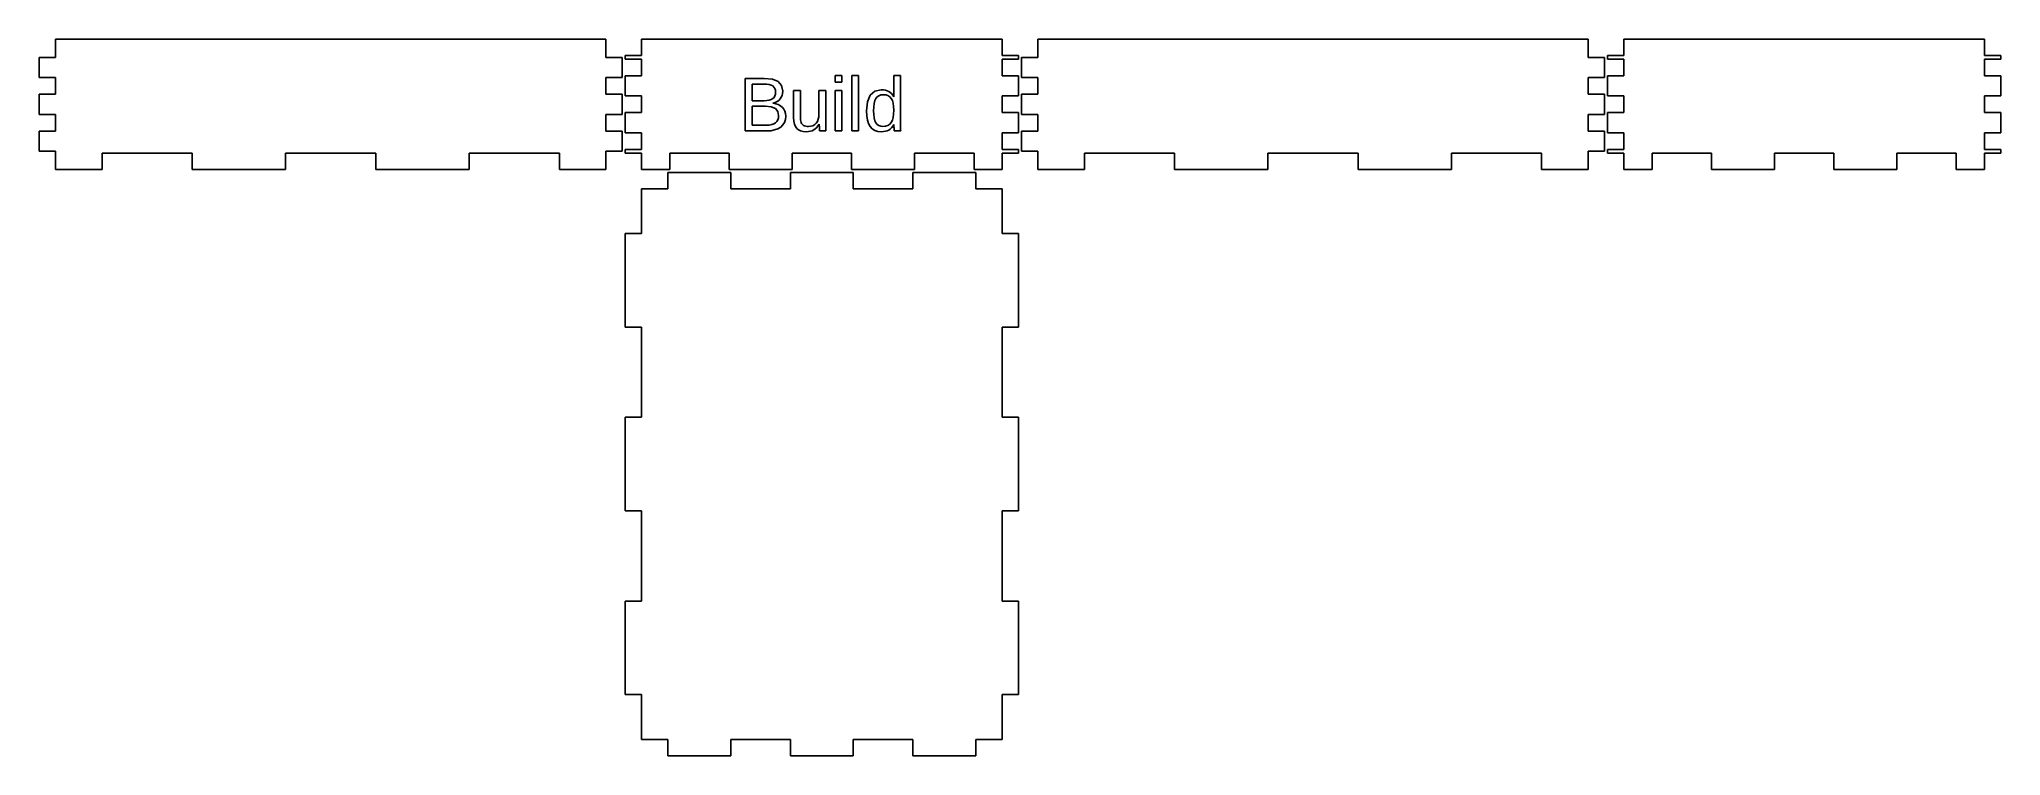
# Model space of a CAD drawing. Header units: metres. Extents: x -128 to 193, y -165 to -48.
import ezdxf

# ---------------------------------------------------------------- set-up
doc = ezdxf.new("R2010")
doc.units = ezdxf.units.M

msp = doc.modelspace()

# ---------------------------------------------------------------- linework, layer by layer
for p, q in [((-35.285, -47.625), (-125.215, -47.625)), ((-125.215, -47.625), (-125.215, -50.61)), ((-35.285, -50.61), (-35.285, -47.625)), ((29.465, -47.625), (-29.465, -47.625)), ((-29.465, -47.625), (-29.465, -50.285)), ((29.465, -50.285), (29.465, -47.625)), ((125.215, -47.625), (35.285, -47.625)), ((35.285, -47.625), (35.285, -50.61)), ((125.215, -50.61), (125.215, -47.625)), ((189.965, -47.625), (131.035, -47.625)), ((131.035, -47.625), (131.035, -50.285)), ((189.965, -50.285), (189.965, -47.625)), ((-125.215, -50.61), (-127.875, -50.61)), ((-127.875, -50.61), (-127.875, -53.89)), ((-32.625, -50.61), (-35.285, -50.61)), ((-32.625, -53.89), (-32.625, -50.61)), ((-29.465, -50.285), (-32.125, -50.285)), ((-32.125, -50.285), (-32.125, -50.89)), ((-32.125, -50.89), (-29.465, -50.89)), ((-29.465, -50.89), (-29.465, -53.61)), ((32.125, -50.285), (29.465, -50.285)), ((29.465, -53.61), (29.465, -50.89)), ((29.465, -50.89), (32.125, -50.89)), ((32.125, -50.89), (32.125, -50.285)), ((35.285, -50.61), (32.625, -50.61)), ((32.625, -50.61), (32.625, -53.89)), ((127.875, -50.61), (125.215, -50.61)), ((127.875, -53.89), (127.875, -50.61)), ((131.035, -50.285), (128.375, -50.285)), ((128.375, -50.285), (128.375, -50.89)), ((128.375, -50.89), (131.035, -50.89)), ((131.035, -50.89), (131.035, -53.61)), ((192.625, -50.285), (189.965, -50.285)), ((189.965, -53.61), (189.965, -50.89)), ((189.965, -50.89), (192.625, -50.89)), ((192.625, -50.89), (192.625, -50.285)), ((-127.875, -53.89), (-125.215, -53.89)), ((-125.215, -53.89), (-125.215, -56.61)), ((-35.285, -56.61), (-35.285, -53.89)), ((-35.285, -53.89), (-32.625, -53.89)), ((-29.465, -53.61), (-32.125, -53.61)), ((-32.125, -53.61), (-32.125, -56.89)), ((-12.5278, -62.5938), (-12.5278, -54.0178)), ((-12.5278, -54.0178), (-9.40877, -54.0178)), ((-9.40877, -54.0178), (-8.08708, -54.1479)), ((-8.08708, -54.1479), (-7.14302, -54.5385)), ((2.18544, -54.6178), (2.18544, -53.5698)), ((2.18544, -53.5698), (3.28244, -53.5698)), ((3.28244, -53.5698), (3.28244, -54.6178)), ((4.89944, -62.5938), (4.89944, -53.5698)), ((4.89944, -53.5698), (5.99644, -53.5698)), ((5.99644, -53.5698), (5.99644, -62.5938)), ((11.7505, -56.2878), (11.7505, -53.5698)), ((11.7505, -53.5698), (12.8475, -53.5698)), ((12.8475, -53.5698), (12.8475, -61.2377)), ((32.125, -53.61), (29.465, -53.61)), ((32.125, -56.89), (32.125, -53.61)), ((32.625, -53.89), (35.285, -53.89)), ((35.285, -53.89), (35.285, -56.61)), ((125.215, -56.61), (125.215, -53.89)), ((125.215, -53.89), (127.875, -53.89)), ((131.035, -53.61), (128.375, -53.61)), ((128.375, -53.61), (128.375, -56.89)), ((192.625, -53.61), (189.965, -53.61)), ((192.625, -56.89), (192.625, -53.61)), ((-125.215, -56.61), (-127.875, -56.61)), ((-127.875, -56.61), (-127.875, -59.89)), ((-32.625, -56.61), (-35.285, -56.61)), ((-32.625, -59.89), (-32.625, -56.61)), ((-32.125, -56.89), (-29.465, -56.89)), ((-29.465, -56.89), (-29.465, -59.61)), ((-9.40877, -54.9498), (-11.3638, -54.9498)), ((-11.3638, -54.9498), (-11.3638, -57.6658)), ((-11.3638, -57.6658), (-9.40877, -57.6658)), ((-8.98489, -54.9684), (-9.40877, -54.9498)), ((-9.40877, -57.6658), (-8.97272, -57.6439)), ((-8.61427, -55.0245), (-8.98489, -54.9684)), ((-8.97272, -57.6439), (-8.59552, -57.5783)), ((-8.29691, -55.118), (-8.61427, -55.0245)), ((-8.59552, -57.5783), (-8.27721, -57.4689)), ((-8.03278, -55.2488), (-8.29691, -55.118)), ((-8.27721, -57.4689), (-8.01778, -57.3158)), ((-7.82497, -55.4225), (-8.03278, -55.2488)), ((-8.01778, -57.3158), (-7.81653, -57.1173)), ((-7.67653, -55.6458), (-7.82497, -55.4225)), ((-7.81653, -57.1173), (-7.67278, -56.872)), ((-7.58746, -55.9185), (-7.67653, -55.6458)), ((-7.67278, -56.872), (-7.58652, -56.5798)), ((-7.55777, -56.2408), (-7.58746, -55.9185)), ((-7.58652, -56.5798), (-7.55777, -56.2408)), ((-7.04984, -57.617), (-7.32903, -57.8118)), ((-7.14302, -54.5385), (-6.57658, -55.1894)), ((-6.81477, -57.3798), (-7.04984, -57.617)), ((-6.62796, -57.1056), (-6.81477, -57.3798)), ((-6.49452, -56.801), (-6.62796, -57.1056)), ((-6.57658, -55.1894), (-6.38777, -56.1008)), ((-6.41446, -56.4661), (-6.49452, -56.801)), ((-6.38777, -56.1008), (-6.41446, -56.4661)), ((-4.61487, -60.3987), (-4.61487, -56.0018)), ((-4.61487, -56.0018), (-3.51187, -56.0018)), ((-3.51187, -56.0018), (-3.51187, -60.1857)), ((-0.46786, -59.8257), (-0.46786, -56.0018)), ((-0.46786, -56.0018), (0.62811, -56.0018)), ((0.62811, -56.0018), (0.62811, -61.1867)), ((3.28244, -54.6178), (2.18544, -54.6178)), ((2.18544, -62.5938), (2.18544, -56.0018)), ((2.18544, -56.0018), (3.28244, -56.0018)), ((3.28244, -56.0018), (3.28244, -62.5938)), ((7.44527, -57.8172), (7.89771, -56.7375)), ((7.89771, -56.7375), (8.65176, -56.0897)), ((8.65233, -57.6526), (8.53795, -58.1033)), ((8.65176, -56.0897), (9.70746, -55.8738)), ((8.81245, -57.2978), (8.65233, -57.6526)), ((9.02402, -57.0291), (8.81245, -57.2978)), ((9.29271, -56.8373), (9.02402, -57.0291)), ((9.61852, -56.7221), (9.29271, -56.8373)), ((10.0014, -56.6838), (9.61852, -56.7221)), ((9.70746, -55.8738), (10.0649, -55.8909)), ((10.4274, -56.7219), (10.0014, -56.6838)), ((10.0649, -55.8909), (10.3912, -55.9425)), ((10.3912, -55.9425), (10.6864, -56.0284)), ((10.7912, -56.8365), (10.4274, -56.7219)), ((10.6864, -56.0284), (10.9505, -56.1488)), ((11.0929, -57.0275), (10.7912, -56.8365)), ((10.9505, -56.1488), (11.1868, -56.306)), ((11.3325, -57.2948), (11.0929, -57.0275)), ((11.1868, -56.306), (11.399, -56.5038)), ((11.5153, -57.6437), (11.3325, -57.2948)), ((11.399, -56.5038), (11.5868, -56.742)), ((11.646, -58.0805), (11.5153, -57.6437)), ((11.5868, -56.742), (11.7505, -57.0208)), ((11.7625, -57.0208), (11.7505, -56.2878)), ((11.7505, -57.0208), (11.7625, -57.0208)), ((29.465, -59.61), (29.465, -56.89)), ((29.465, -56.89), (32.125, -56.89)), ((35.285, -56.61), (32.625, -56.61)), ((32.625, -56.61), (32.625, -59.89)), ((127.875, -56.61), (125.215, -56.61)), ((127.875, -59.89), (127.875, -56.61)), ((128.375, -56.89), (131.035, -56.89)), ((131.035, -56.89), (131.035, -59.61)), ((189.965, -59.61), (189.965, -56.89)), ((189.965, -56.89), (192.625, -56.89)), ((-127.875, -59.89), (-125.215, -59.89)), ((-125.215, -59.89), (-125.215, -62.61)), ((-35.285, -62.61), (-35.285, -59.89)), ((-35.285, -59.89), (-32.625, -59.89)), ((-29.465, -59.61), (-32.125, -59.61)), ((-32.125, -59.61), (-32.125, -62.89)), ((-9.19577, -58.5737), (-11.3638, -58.5737)), ((-11.3638, -58.5737), (-11.3638, -61.6617)), ((-8.26346, -58.6684), (-9.19577, -58.5737)), ((-7.59752, -58.9522), (-8.26346, -58.6684)), ((-7.65234, -57.964), (-8.01978, -58.0738)), ((-8.01978, -58.0738), (-7.53758, -58.1623)), ((-7.32903, -57.8118), (-7.65234, -57.964)), ((-7.19797, -59.4254), (-7.59752, -58.9522)), ((-7.53758, -58.1623), (-7.11403, -58.306)), ((-7.33871, -61.0449), (-7.18652, -60.7745)), ((-7.06477, -60.0877), (-7.19797, -59.4254)), ((-7.18652, -60.7745), (-7.09521, -60.4554)), ((-7.11403, -58.306), (-6.74908, -58.5048)), ((-7.09521, -60.4554), (-7.06477, -60.0877)), ((-6.74908, -58.5048), (-6.44278, -58.7587)), ((-6.44278, -58.7587), (-6.20039, -59.0582)), ((-6.20039, -59.0582), (-6.02727, -59.3947)), ((-5.94096, -60.719), (-6.09752, -61.1957)), ((-6.02727, -59.3947), (-5.9234, -59.7682)), ((-5.88878, -60.1787), (-5.94096, -60.719)), ((-5.9234, -59.7682), (-5.88878, -60.1787)), ((-4.58362, -60.9767), (-4.61487, -60.3987)), ((-3.51187, -60.1857), (-3.50394, -60.4935)), ((-3.50394, -60.4935), (-3.48012, -60.7647)), ((-3.48012, -60.7647), (-3.44043, -60.9995)), ((-0.72324, -61.034), (-0.58136, -60.6837)), ((-0.58136, -60.6837), (-0.49625, -60.281)), ((-0.49625, -60.281), (-0.46786, -59.8257)), ((7.29445, -59.3287), (7.44527, -57.8172)), ((7.33101, -60.1287), (7.29445, -59.3287)), ((7.4407, -60.8205), (7.33101, -60.1287)), ((7.62352, -61.4042), (7.4407, -60.8205)), ((8.46933, -58.6496), (8.44646, -59.2917)), ((8.44646, -59.2917), (8.46915, -59.9356)), ((8.46915, -59.9356), (8.5372, -60.481)), ((8.53795, -58.1033), (8.46933, -58.6496)), ((8.5372, -60.481), (8.65063, -60.9281)), ((11.3325, -61.2277), (11.5153, -60.8591)), ((11.5153, -60.8591), (11.646, -60.4012)), ((11.7243, -58.6052), (11.646, -58.0805)), ((11.646, -60.4012), (11.7243, -59.8541)), ((11.7505, -59.2177), (11.7243, -58.6052)), ((11.7243, -59.8541), (11.7505, -59.2177)), ((32.125, -59.61), (29.465, -59.61)), ((32.125, -62.89), (32.125, -59.61)), ((32.625, -59.89), (35.285, -59.89)), ((35.285, -59.89), (35.285, -62.61)), ((125.215, -62.61), (125.215, -59.89)), ((125.215, -59.89), (127.875, -59.89)), ((131.035, -59.61), (128.375, -59.61)), ((128.375, -59.61), (128.375, -62.89)), ((192.625, -59.61), (189.965, -59.61)), ((192.625, -62.89), (192.625, -59.61)), ((-125.215, -62.61), (-127.875, -62.61)), ((-127.875, -62.61), (-127.875, -65.89)), ((-32.625, -62.61), (-35.285, -62.61)), ((-32.625, -65.89), (-32.625, -62.61)), ((-32.125, -62.89), (-29.465, -62.89)), ((-29.465, -62.89), (-29.465, -65.61)), ((-9.04378, -62.5938), (-12.5278, -62.5938)), ((-11.3638, -61.6617), (-9.10477, -61.6617)), ((-9.10477, -61.6617), (-8.60796, -61.6371)), ((-8.34152, -62.5541), (-9.04378, -62.5938)), ((-8.60796, -61.6371), (-8.18352, -61.563)), ((-7.72078, -62.435), (-8.34152, -62.5541)), ((-8.18352, -61.563), (-7.83147, -61.4396)), ((-7.83147, -61.4396), (-7.55177, -61.2667)), ((-7.18152, -62.2366), (-7.72078, -62.435)), ((-7.55177, -61.2667), (-7.33871, -61.0449)), ((-6.72377, -61.9587), (-7.18152, -62.2366)), ((-6.35846, -61.609), (-6.72377, -61.9587)), ((-6.09752, -61.1957), (-6.35846, -61.609)), ((-4.48987, -61.4667), (-4.58362, -60.9767)), ((-4.33362, -61.8687), (-4.48987, -61.4667)), ((-4.11487, -62.1827), (-4.33362, -61.8687)), ((-3.82867, -62.4185), (-4.11487, -62.1827)), ((-3.47012, -62.587), (-3.82867, -62.4185)), ((-3.03918, -62.688), (-3.47012, -62.587)), ((-3.44043, -60.9995), (-3.38487, -61.1977)), ((-3.38487, -61.1977), (-3.31194, -61.3652)), ((-3.31194, -61.3652), (-3.22012, -61.5075)), ((-3.22012, -61.5075), (-3.10944, -61.6247)), ((-3.10944, -61.6247), (-2.97987, -61.7167)), ((-2.53587, -62.7217), (-3.03918, -62.688)), ((-2.97987, -61.7167), (-2.82411, -61.7859)), ((-2.82411, -61.7859), (-2.63586, -61.8352)), ((-2.63586, -61.8352), (-2.41512, -61.8649)), ((-2.18387, -62.7041), (-2.53587, -62.7217)), ((-2.41512, -61.8649), (-2.16187, -61.8747)), ((-1.86186, -62.651), (-2.18387, -62.7041)), ((-2.16187, -61.8747), (-1.78961, -61.8408)), ((-1.56987, -62.5626), (-1.86186, -62.651)), ((-1.78961, -61.8408), (-1.45886, -61.739)), ((-1.30786, -62.4387), (-1.56987, -62.5626)), ((-1.45886, -61.739), (-1.16962, -61.5693)), ((-1.06824, -62.2719), (-1.30786, -62.4387)), ((-1.16962, -61.5693), (-0.92188, -61.3317)), ((-0.84337, -62.0552), (-1.06824, -62.2719)), ((-0.92188, -61.3317), (-0.72324, -61.034)), ((-0.63324, -61.7889), (-0.84337, -62.0552)), ((-0.43787, -61.4727), (-0.63324, -61.7889)), ((-0.41986, -61.4727), (-0.43787, -61.4727)), ((-0.40355, -62.0191), (-0.41986, -61.4727)), ((-0.37712, -62.538), (-0.40355, -62.0191)), ((-0.37087, -62.5938), (-0.37712, -62.538)), ((0.66512, -62.5938), (-0.37087, -62.5938)), ((0.62811, -61.1867), (0.63043, -61.7063)), ((0.63043, -61.7063), (0.63738, -62.114)), ((0.63738, -62.114), (0.64893, -62.4098)), ((0.64893, -62.4098), (0.66512, -62.5938)), ((3.28244, -62.5938), (2.18544, -62.5938)), ((5.99644, -62.5938), (4.89944, -62.5938)), ((7.87946, -61.8797), (7.62352, -61.4042)), ((8.21307, -62.2481), (7.87946, -61.8797)), ((8.62895, -62.5112), (8.21307, -62.2481)), ((9.12708, -62.6691), (8.62895, -62.5112)), ((8.65063, -60.9281), (8.80945, -61.2767)), ((8.80945, -61.2767), (9.01933, -61.5384)), ((9.01933, -61.5384), (9.28595, -61.7252)), ((9.70746, -62.7217), (9.12708, -62.6691)), ((9.28595, -61.7252), (9.60933, -61.8374)), ((9.60933, -61.8374), (9.98946, -61.8747)), ((10.0625, -62.7046), (9.70746, -62.7217)), ((9.98946, -61.8747), (10.4206, -61.8343)), ((10.3875, -62.6532), (10.0625, -62.7046)), ((10.6824, -62.5676), (10.3875, -62.6532)), ((10.4206, -61.8343), (10.7882, -61.713)), ((10.9474, -62.4477), (10.6824, -62.5676)), ((10.7882, -61.713), (11.0921, -61.5108)), ((11.1851, -62.2877), (10.9474, -62.4477)), ((11.0921, -61.5108), (11.3325, -61.2277)), ((11.3982, -62.0827), (11.1851, -62.2877)), ((11.5866, -61.8327), (11.3982, -62.0827)), ((11.7505, -61.5377), (11.5866, -61.8327)), ((11.7745, -61.5377), (11.7505, -61.5377)), ((11.7758, -61.6713), (11.7745, -61.5377)), ((11.7797, -61.817), (11.7758, -61.6713)), ((11.7863, -61.9748), (11.7797, -61.817)), ((11.7955, -62.1447), (11.7863, -61.9748)), ((11.8165, -62.433), (11.7955, -62.1447)), ((11.8262, -62.5293), (11.8165, -62.433)), ((11.8354, -62.5938), (11.8262, -62.5293)), ((12.8835, -62.5938), (11.8354, -62.5938)), ((12.8475, -61.2377), (12.8497, -61.708)), ((12.8497, -61.708), (12.8565, -62.0907)), ((12.8565, -62.0907), (12.8677, -62.386)), ((12.8677, -62.386), (12.8835, -62.5938)), ((29.465, -65.61), (29.465, -62.89)), ((29.465, -62.89), (32.125, -62.89)), ((35.285, -62.61), (32.625, -62.61)), ((32.625, -62.61), (32.625, -65.89)), ((127.875, -62.61), (125.215, -62.61)), ((127.875, -65.89), (127.875, -62.61)), ((128.375, -62.89), (131.035, -62.89)), ((131.035, -62.89), (131.035, -65.61)), ((189.965, -65.61), (189.965, -62.89)), ((189.965, -62.89), (192.625, -62.89)), ((-127.875, -65.89), (-125.215, -65.89)), ((-125.215, -65.89), (-125.215, -68.875)), ((-117.61, -66.215), (-102.89, -66.215)), ((-117.61, -68.875), (-117.61, -66.215)), ((-102.89, -66.215), (-102.89, -68.875)), ((-87.61, -68.875), (-87.61, -66.215)), ((-87.61, -66.215), (-72.89, -66.215)), ((-72.89, -66.215), (-72.89, -68.875)), ((-57.61, -68.875), (-57.61, -66.215)), ((-57.61, -66.215), (-42.89, -66.215)), ((-42.89, -66.215), (-42.89, -68.875)), ((-35.285, -68.875), (-35.285, -65.89)), ((-35.285, -65.89), (-32.625, -65.89)), ((-29.465, -65.61), (-32.125, -65.61)), ((-32.125, -65.61), (-32.125, -66.215)), ((-32.125, -66.215), (-29.465, -66.215)), ((-29.465, -66.215), (-29.465, -68.875)), ((-24.86, -66.215), (-15.14, -66.215)), ((-24.86, -68.875), (-24.86, -66.215)), ((-15.14, -66.215), (-15.14, -68.875)), ((-4.85999, -68.875), (-4.85999, -66.215)), ((-4.85999, -66.215), (4.85999, -66.215)), ((4.85999, -66.215), (4.85999, -68.875)), ((15.14, -68.875), (15.14, -66.215)), ((15.14, -66.215), (24.86, -66.215)), ((24.86, -66.215), (24.86, -68.875)), ((32.125, -65.61), (29.465, -65.61)), ((29.465, -68.875), (29.465, -66.215)), ((29.465, -66.215), (32.125, -66.215)), ((32.125, -66.215), (32.125, -65.61)), ((32.625, -65.89), (35.285, -65.89)), ((35.285, -65.89), (35.285, -68.875)), ((42.89, -66.215), (57.61, -66.215)), ((42.89, -68.875), (42.89, -66.215)), ((57.61, -66.215), (57.61, -68.875)), ((72.89, -68.875), (72.89, -66.215)), ((72.89, -66.215), (87.61, -66.215)), ((87.61, -66.215), (87.61, -68.875)), ((102.89, -68.875), (102.89, -66.215)), ((102.89, -66.215), (117.61, -66.215)), ((117.61, -66.215), (117.61, -68.875)), ((125.215, -68.875), (125.215, -65.89)), ((125.215, -65.89), (127.875, -65.89)), ((131.035, -65.61), (128.375, -65.61)), ((128.375, -65.61), (128.375, -66.215)), ((128.375, -66.215), (131.035, -66.215)), ((131.035, -66.215), (131.035, -68.875)), ((135.64, -66.215), (145.36, -66.215)), ((135.64, -68.875), (135.64, -66.215)), ((145.36, -66.215), (145.36, -68.875)), ((155.64, -68.875), (155.64, -66.215)), ((155.64, -66.215), (165.36, -66.215)), ((165.36, -66.215), (165.36, -68.875)), ((175.64, -68.875), (175.64, -66.215)), ((175.64, -66.215), (185.36, -66.215)), ((185.36, -66.215), (185.36, -68.875)), ((192.625, -65.61), (189.965, -65.61)), ((189.965, -68.875), (189.965, -66.215)), ((189.965, -66.215), (192.625, -66.215)), ((192.625, -66.215), (192.625, -65.61)), ((-125.215, -68.875), (-117.61, -68.875)), ((-102.89, -68.875), (-87.61, -68.875)), ((-72.89, -68.875), (-57.61, -68.875)), ((-42.89, -68.875), (-35.285, -68.875)), ((-29.465, -68.875), (-24.86, -68.875)), ((-14.86, -69.375), (-25.14, -69.375)), ((-25.14, -69.375), (-25.14, -72.035)), ((-15.14, -68.875), (-4.85999, -68.875)), ((-14.86, -72.035), (-14.86, -69.375)), ((5.14, -69.375), (-5.14, -69.375)), ((-5.14, -69.375), (-5.14, -72.035)), ((4.85999, -68.875), (15.14, -68.875)), ((5.14, -72.035), (5.14, -69.375)), ((25.14, -69.375), (14.86, -69.375)), ((14.86, -69.375), (14.86, -72.035)), ((24.86, -68.875), (29.465, -68.875)), ((25.14, -72.035), (25.14, -69.375)), ((35.285, -68.875), (42.89, -68.875)), ((57.61, -68.875), (72.89, -68.875)), ((87.61, -68.875), (102.89, -68.875)), ((117.61, -68.875), (125.215, -68.875)), ((131.035, -68.875), (135.64, -68.875)), ((145.36, -68.875), (155.64, -68.875)), ((165.36, -68.875), (175.64, -68.875)), ((185.36, -68.875), (189.965, -68.875)), ((-25.14, -72.035), (-29.465, -72.035)), ((-29.465, -72.035), (-29.465, -79.36)), ((-5.14, -72.035), (-14.86, -72.035)), ((14.86, -72.035), (5.14, -72.035)), ((29.465, -72.035), (25.14, -72.035)), ((29.465, -79.36), (29.465, -72.035)), ((-29.465, -79.36), (-32.125, -79.36)), ((-32.125, -79.36), (-32.125, -94.64)), ((32.125, -79.36), (29.465, -79.36)), ((32.125, -94.64), (32.125, -79.36)), ((-32.125, -94.64), (-29.465, -94.64)), ((-29.465, -94.64), (-29.465, -109.36)), ((29.465, -109.36), (29.465, -94.64)), ((29.465, -94.64), (32.125, -94.64)), ((-29.465, -109.36), (-32.125, -109.36)), ((-32.125, -109.36), (-32.125, -124.64)), ((32.125, -109.36), (29.465, -109.36)), ((32.125, -124.64), (32.125, -109.36)), ((-32.125, -124.64), (-29.465, -124.64)), ((-29.465, -124.64), (-29.465, -139.36)), ((29.465, -139.36), (29.465, -124.64)), ((29.465, -124.64), (32.125, -124.64)), ((-29.465, -139.36), (-32.125, -139.36)), ((-32.125, -139.36), (-32.125, -154.64)), ((32.125, -139.36), (29.465, -139.36)), ((32.125, -154.64), (32.125, -139.36)), ((-32.125, -154.64), (-29.465, -154.64)), ((-29.465, -154.64), (-29.465, -161.965)), ((29.465, -161.965), (29.465, -154.64)), ((29.465, -154.64), (32.125, -154.64)), ((-29.465, -161.965), (-25.14, -161.965)), ((-25.14, -161.965), (-25.14, -164.625)), ((-14.86, -161.965), (-5.14, -161.965)), ((-14.86, -164.625), (-14.86, -161.965)), ((-5.14, -161.965), (-5.14, -164.625)), ((5.13998, -164.625), (5.13998, -161.965)), ((5.13998, -161.965), (14.86, -161.965)), ((14.86, -161.965), (14.86, -164.625)), ((25.14, -164.625), (25.14, -161.965)), ((25.14, -161.965), (29.465, -161.965)), ((-25.14, -164.625), (-14.86, -164.625)), ((-5.14, -164.625), (5.13998, -164.625)), ((14.86, -164.625), (25.14, -164.625))]:
    msp.add_line(p, q)

doc.saveas('drawing.dxf')
